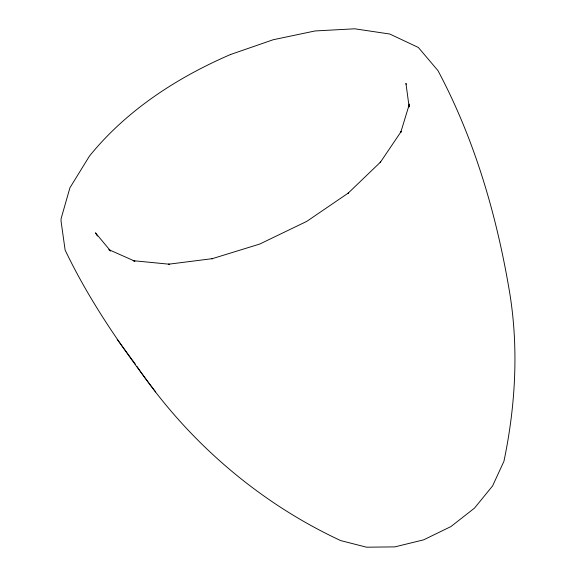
<?xml version="1.0" encoding="UTF-8"?>
<svg xmlns="http://www.w3.org/2000/svg" width="576" height="576" viewBox="0 0 576 576"><rect width="100%" height="100%" fill="white"/><g stroke="black" fill="none" stroke-linecap="round" stroke-linejoin="round"><path stroke-width="0.86" d="M230.53 54.511L273.211 39.737L315.086 30.953L354.787 28.8L389.808 34.034L418.356 47.47L437.954 70.603C474.113 138.442 495.965 212.796 508.932 288.324C518.983 345.658 515.808 404.489 503.942 461.275L492.588 485.921L474.466 508.147L450.936 526.565L423.626 539.849L394.834 546.883L366.566 547.2L340.726 540.605C258.61 502.438 187.906 441.36 137.023 366.509M230.616 54.468C176.99 77.609 126.547 110.297 89.489 156.031L69.919 187.805L61.106 218.621L61.02 220.896L65.124 250.063C89.402 300.881 121.565 347.299 155.657 391.946M110.484 250.848L108.842 249.638L134.942 261.23L133.135 260.676L169.337 264.218L168.559 264.211L212.393 258.653L211.889 258.79L259.711 244.066L306.749 221.378L348.48 192.924L348.12 193.205L380.599 162L380.174 162.583L401.134 131.551L400.752 132.372L409.392 104.047L409.14 107.014L405.943 83.362L406.181 84.348M110.578 250.963L95.45 232.812L97.387 236.052M117.202 339.415L135.634 364.572"/></g></svg>
